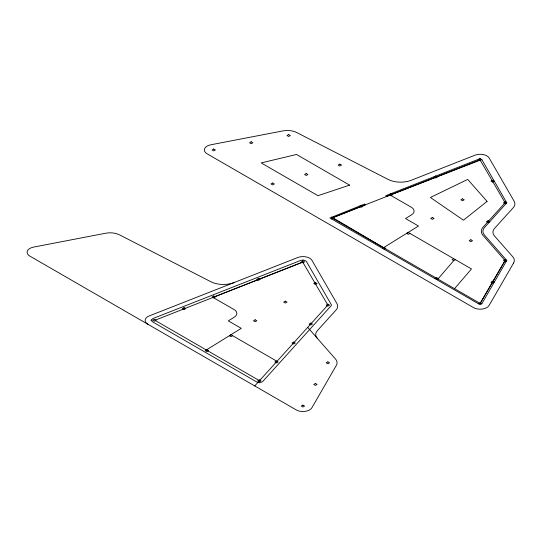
<?xml version="1.0" encoding="UTF-8"?>
<svg xmlns="http://www.w3.org/2000/svg" width="542" height="542" viewBox="0 0 542 542"><rect width="100%" height="100%" fill="white"/><g stroke="black" fill="none" stroke-linecap="round" stroke-linejoin="round"><path stroke-width="0.81" d="M505.09 260.573L480.144 303.439L332.138 217.986L365.538 204.768L364.658 204.016L329.922 217.986L480.144 304.719L481.811 303.757L506.79 260.499L484.412 234.991A14.126 8.157 0 0 1 484.487 227.538L506.79 202.823L481.811 159.565L480.144 158.603L385.735 195.73L386.622 196.475L479.955 159.775L505.09 202.742L483.091 227.118A15.698 9.065 0 0 0 483.01 235.397L505.09 260.573L480.144 303.439M436.601 279.577L438.268 278.615L453.729 260.627L455.395 259.665M454.548 288.656L471.486 268.954L408.214 232.423L406.547 233.385L408.214 234.347L409.881 233.385M254.74 385.945L327.863 305.065L302.734 262.091L214.666 296.725M302.734 262.091L154.917 320.302L259.374 380.613L259.875 380.26M206.312 349.976L241.278 328.35L228.317 320.871L234.354 317.117A9.417 5.44 0 0 0 234.11 309.563L212.959 297.395M331.582 218.948L333.249 217.986L331.582 217.024M480.144 158.603L478.484 159.565L480.144 160.52L481.811 159.565M382.428 248.297L384.095 247.342L385.755 248.297L384.095 249.259M232.653 335.708L230.987 336.67L229.32 335.708L230.987 334.746L278.168 361.988L276.508 362.95L274.841 361.988L276.508 361.026M453.729 258.703L452.069 259.665L453.729 260.627M434.935 278.615L436.601 277.653L438.268 278.615M259.374 380.613L259.76 380.389M478.484 303.757L480.144 302.795L481.811 303.757M390.186 195.073L332.693 217.667L383.54 247.66L418.505 226.034L405.545 218.548L411.574 214.801A9.417 5.44 0 0 0 411.331 207.24L390.186 195.073L480.442 160.053M307.707 327.361L335.552 359.102A14.126 8.157 0 0 1 336.352 365.369L311.86 407.794A9.417 5.44 0 0 1 296.264 409.921L29.857 256.115A9.417 5.44 0 0 1 33.536 247.111L105.697 233.223A14.126 8.157 0 0 1 119.545 234.869L210.879 281.732A18.834 10.874 0 0 0 233.995 282.592M317.219 338.201A14.126 8.157 0 0 1 317.294 330.742L336.074 309.977A14.126 8.157 0 0 0 336.948 303.622L311.941 260.309A9.417 5.44 0 0 0 298.08 257.396L149.246 315.918A9.417 5.44 0 0 0 147.891 324.258M151.116 320.132L152.417 321.745L256.881 382.056L259.679 382.808L262.26 381.832A3.523 2.032 0 0 0 262.89 381.338L331.331 305.512A2.988 1.728 0 0 0 331.392 304.834L306.569 261.725A3.509 2.026 0 0 0 305.715 260.926L303.351 259.97L300.742 260.404L153.379 318.357A3.53 2.039 0 0 0 152.864 318.601L151.116 320.132M513.579 263.053L489.08 305.478A9.417 5.44 0 0 1 473.484 307.599L207.085 153.792A9.417 5.44 0 0 1 210.763 144.789L282.917 130.907A14.126 8.157 0 0 1 296.772 132.546L388.106 179.416A18.834 10.874 0 0 0 411.222 180.276L475.3 155.073A9.417 5.44 0 0 1 489.169 157.986L514.175 201.306A14.126 8.157 0 0 1 513.294 207.654L494.521 228.426A14.126 8.157 0 0 0 494.439 235.885L512.779 256.786A14.126 8.157 0 0 1 513.579 263.053M487.062 201.4L463.417 220.201L430.416 197.471L467.712 179.416L487.062 201.4M213.744 148.989L212.078 149.951L213.744 150.913L215.411 149.951L213.744 148.989M251.203 141.78L249.544 142.742L251.203 143.698L252.87 142.742L251.203 141.78M288.669 134.572L287.003 135.527L288.669 136.489L290.336 135.527L288.669 134.572M272.667 183.006L271 183.968L272.667 184.93L274.327 183.968L272.667 183.006M306.25 173.562L304.584 174.517L306.25 175.479L307.917 174.517L306.25 173.562M339.841 164.111L338.174 165.073L339.841 166.035L341.507 165.073L339.841 164.111M154.362 319.346L152.695 320.302L154.362 321.264L156.021 320.302L154.362 319.346M184.07 307.66L182.41 308.622L184.07 309.584L185.737 308.622L184.07 307.66M361.297 205.337L359.631 206.299L361.297 207.261L362.964 206.299L361.297 205.337M213.785 295.973L212.118 296.935L213.785 297.897L215.452 296.935L213.785 295.973M391.012 193.657L389.346 194.619L391.012 195.574L392.672 194.619L391.012 193.657M258.426 278.405L256.759 279.367L258.426 280.329L260.092 279.367L258.426 278.405M435.646 176.082L433.986 177.044L435.646 178.006L437.313 177.044L435.646 176.082M302.924 260.919L301.257 261.881L302.924 262.843L304.59 261.881L302.924 260.919M315.41 282.551L313.743 283.513L315.41 284.475L317.077 283.513L315.41 282.551M492.637 180.229L490.971 181.191L492.637 182.153L494.297 181.191L492.637 180.229M285.329 301.149L283.662 302.111L285.329 303.073L286.996 302.111L285.329 301.149M462.556 198.826L460.89 199.788L462.556 200.75L464.223 199.788L462.556 198.826M255.18 319.787L253.514 320.749L255.18 321.711L256.847 320.749L255.18 319.787M432.401 217.471L430.741 218.433L432.401 219.388L434.067 218.433L432.401 217.471M206.868 349.658L205.201 350.62L206.868 351.582L208.535 350.62L206.868 349.658M327.896 304.177L326.23 305.139L327.896 306.101L329.563 305.139L327.896 304.177M505.124 201.861L503.457 202.823L505.124 203.778L506.79 202.823L505.124 201.861M310.837 323.086L309.17 324.048L310.837 325.004L312.504 324.048L310.837 323.086M488.064 220.763L486.398 221.725L488.064 222.687L489.731 221.725L488.064 220.763M293.635 342.077L291.969 343.039L293.635 344.001L295.302 343.039L293.635 342.077M470.863 239.754L469.196 240.716L470.863 241.678L472.529 240.716L470.863 239.754M259.374 379.976L257.707 380.938L259.374 381.893L261.041 380.938L259.374 379.976M327.896 361.86L326.23 362.815L327.896 363.777L329.563 362.815L327.896 361.86M505.124 259.537L503.457 260.499L505.124 261.461L506.79 260.499L505.124 259.537M315.41 383.485L313.743 384.447L315.41 385.409L317.077 384.447L315.41 383.485M492.637 281.169L490.971 282.125L492.637 283.087L494.297 282.125L492.637 281.169M302.924 405.118L301.257 406.073L302.924 407.035L304.59 406.073L302.924 405.118M349.597 185.127L317.951 195.696L261.176 162.912L296.494 154.463L349.597 185.127"/></g></svg>
